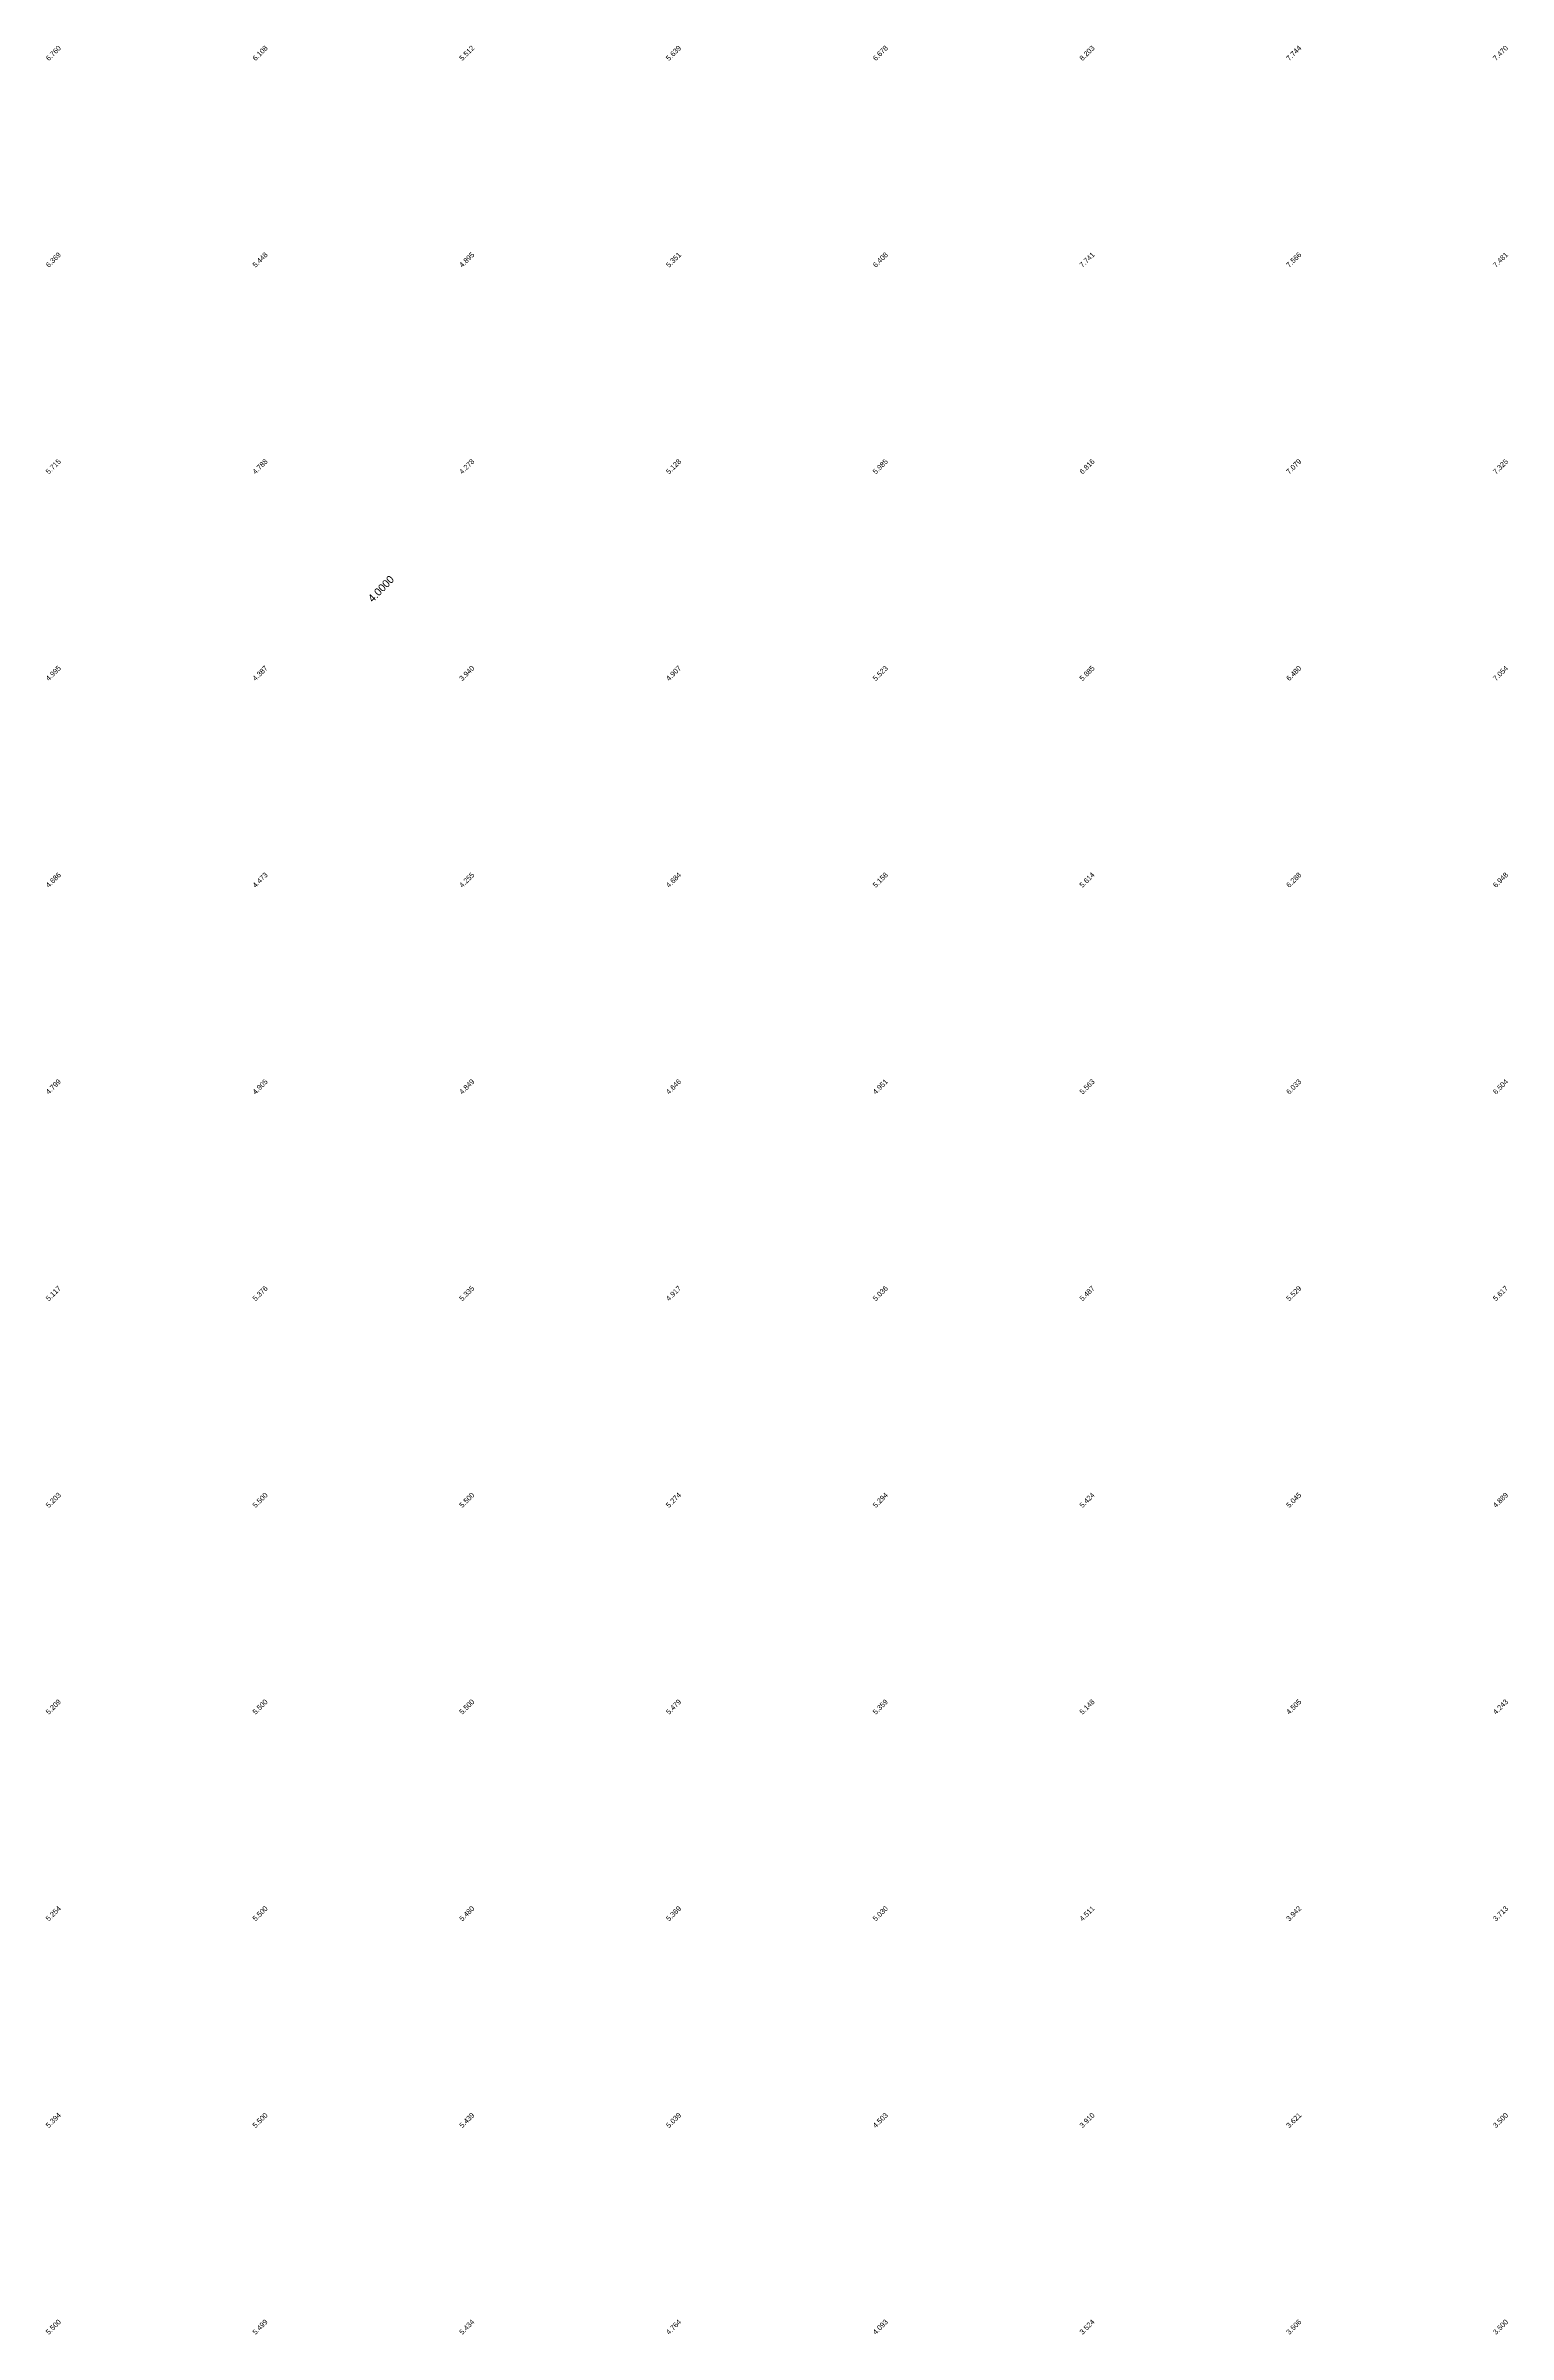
# Model space of a CAD drawing. Header units: metres. Extents: x 286386 to 287779, y 2079267 to 2080589.
# Drawn here: x 286939.3 to 287080.7, y 2080039.3 to 2080260.7 of the extents above; entities that cross this region are included whole.
import ezdxf
from ezdxf.enums import TextEntityAlignment as Align

# ---------------------------------------------------------------- set-up
doc = ezdxf.new("R2010")
doc.units = ezdxf.units.M
doc.header["$MEASUREMENT"] = 0
doc.layers.add('ESContAnn', color=231, linetype='Continuous')
doc.layers.add('ESElevation', color=150, linetype='Continuous')

msp = doc.modelspace()

# ---------------------------------------------------------------- texts
at = {"layer": 'ESContAnn'}
msp.add_text('4.0000', height=0.75, rotation=45.8551, dxfattribs=at).set_placement((286971.7, 2080208.17), align=Align.MIDDLE_CENTER)
at = {"layer": 'ESElevation'}
for s, p in [('6.760', (286940, 2080260)), ('6.108', (286960, 2080260)), ('5.512', (286980, 2080260)), ('5.639', (287000, 2080260)), ('6.678', (287020, 2080260)), ('8.203', (287040, 2080260)), ('7.744', (287060, 2080260)), ('7.470', (287080, 2080260)), ('6.369', (286940, 2080240)), ('5.448', (286960, 2080240)), ('4.895', (286980, 2080240)), ('5.351', (287000, 2080240)), ('6.408', (287020, 2080240)), ('7.741', (287040, 2080240)), ('7.566', (287060, 2080240)), ('7.481', (287080, 2080240)), ('5.715', (286940, 2080220)), ('4.788', (286960, 2080220)), ('4.278', (286980, 2080220)), ('5.128', (287000, 2080220)), ('5.985', (287020, 2080220)), ('6.816', (287040, 2080220)), ('7.079', (287060, 2080220)), ('7.325', (287080, 2080220)), ('4.995', (286940, 2080200)), ('4.387', (286960, 2080200)), ('3.940', (286980, 2080200)), ('4.907', (287000, 2080200)), ('5.523', (287020, 2080200)), ('5.885', (287040, 2080200)), ('6.480', (287060, 2080200)), ('7.054', (287080, 2080200)), ('4.686', (286940, 2080180)), ('4.473', (286960, 2080180)), ('4.255', (286980, 2080180)), ('4.684', (287000, 2080180)), ('5.158', (287020, 2080180)), ('5.614', (287040, 2080180)), ('6.288', (287060, 2080180)), ('6.948', (287080, 2080180)), ('4.799', (286940, 2080160)), ('4.905', (286960, 2080160)), ('4.849', (286980, 2080160)), ('4.646', (287000, 2080160)), ('4.951', (287020, 2080160)), ('5.563', (287040, 2080160)), ('6.033', (287060, 2080160)), ('6.504', (287080, 2080160)), ('5.117', (286940, 2080140)), ('5.376', (286960, 2080140)), ('5.335', (286980, 2080140)), ('4.917', (287000, 2080140)), ('5.036', (287020, 2080140)), ('5.487', (287040, 2080140)), ('5.529', (287060, 2080140)), ('5.617', (287080, 2080140)), ('5.203', (286940, 2080120)), ('5.500', (286960, 2080120)), ('5.500', (286980, 2080120)), ('5.274', (287000, 2080120)), ('5.294', (287020, 2080120)), ('5.424', (287040, 2080120)), ('5.045', (287060, 2080120)), ('4.889', (287080, 2080120)), ('5.209', (286940, 2080100)), ('5.500', (286960, 2080100)), ('5.500', (286980, 2080100)), ('5.479', (287000, 2080100)), ('5.359', (287020, 2080100)), ('5.148', (287040, 2080100)), ('4.505', (287060, 2080100)), ('4.243', (287080, 2080100)), ('5.254', (286940, 2080080)), ('5.500', (286960, 2080080)), ('5.480', (286980, 2080080)), ('5.369', (287000, 2080080)), ('5.030', (287020, 2080080)), ('4.511', (287040, 2080080)), ('3.942', (287060, 2080080)), ('3.713', (287080, 2080080)), ('5.394', (286940, 2080060)), ('5.500', (286960, 2080060)), ('5.439', (286980, 2080060)), ('5.039', (287000, 2080060)), ('4.503', (287020, 2080060)), ('3.910', (287040, 2080060)), ('3.621', (287060, 2080060)), ('3.500', (287080, 2080060)), ('5.500', (286940, 2080040)), ('5.499', (286960, 2080040)), ('5.434', (286980, 2080040)), ('4.764', (287000, 2080040)), ('4.093', (287020, 2080040)), ('3.524', (287040, 2080040)), ('3.506', (287060, 2080040)), ('3.500', (287080, 2080040))]:
    msp.add_text(s, height=0.5, rotation=45, dxfattribs=at).set_placement(p, align=Align.MIDDLE_CENTER)

doc.saveas('drawing.dxf')
